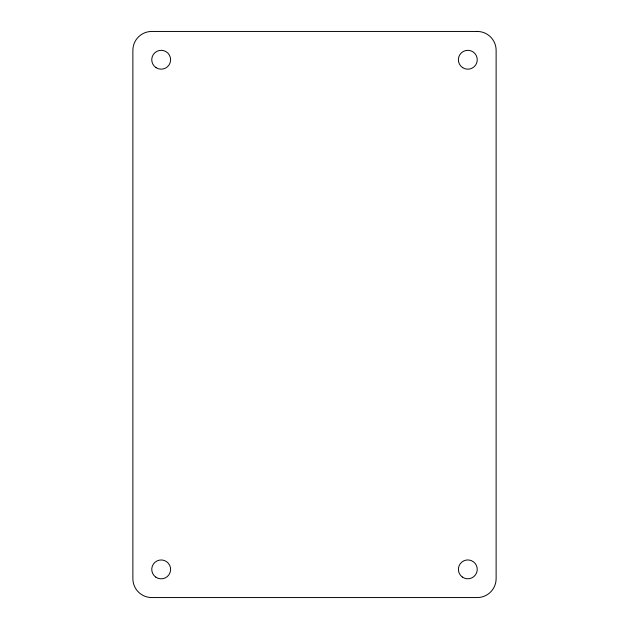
<?xml version="1.0" encoding="UTF-8"?>
<svg xmlns="http://www.w3.org/2000/svg" width="629" height="629" viewBox="0 0 629 629"><rect width="100%" height="100%" fill="white"/><g stroke="black" fill="none" stroke-linecap="round" stroke-linejoin="round"><path stroke-width="0.94" d="M477.254 31.45L151.746 31.45A18.87 18.87 0 0 0 132.876 50.32L132.876 578.68A18.87 18.87 0 0 0 151.746 597.55L477.254 597.55A18.87 18.87 0 0 0 496.124 578.68L496.124 50.32A18.87 18.87 0 0 0 477.254 31.45M156.086 67.68A9.435 9.435 0 0 0 170.608 60.187A9.435 9.435 0 0 0 156.857 51.358A9.435 9.435 0 0 0 156.086 67.68M155.788 577.131A9.435 9.435 0 0 0 170.585 570.196A9.435 9.435 0 0 0 157.179 560.848A9.435 9.435 0 0 0 155.788 577.131M462.276 576.997A9.435 9.435 0 0 0 477.199 570.346A9.435 9.435 0 0 0 463.974 560.746A9.435 9.435 0 0 0 462.276 576.997M462.716 67.696A9.435 9.435 0 0 0 477.246 60.203A9.435 9.435 0 0 0 463.494 51.366A9.435 9.435 0 0 0 462.716 67.696"/></g></svg>
